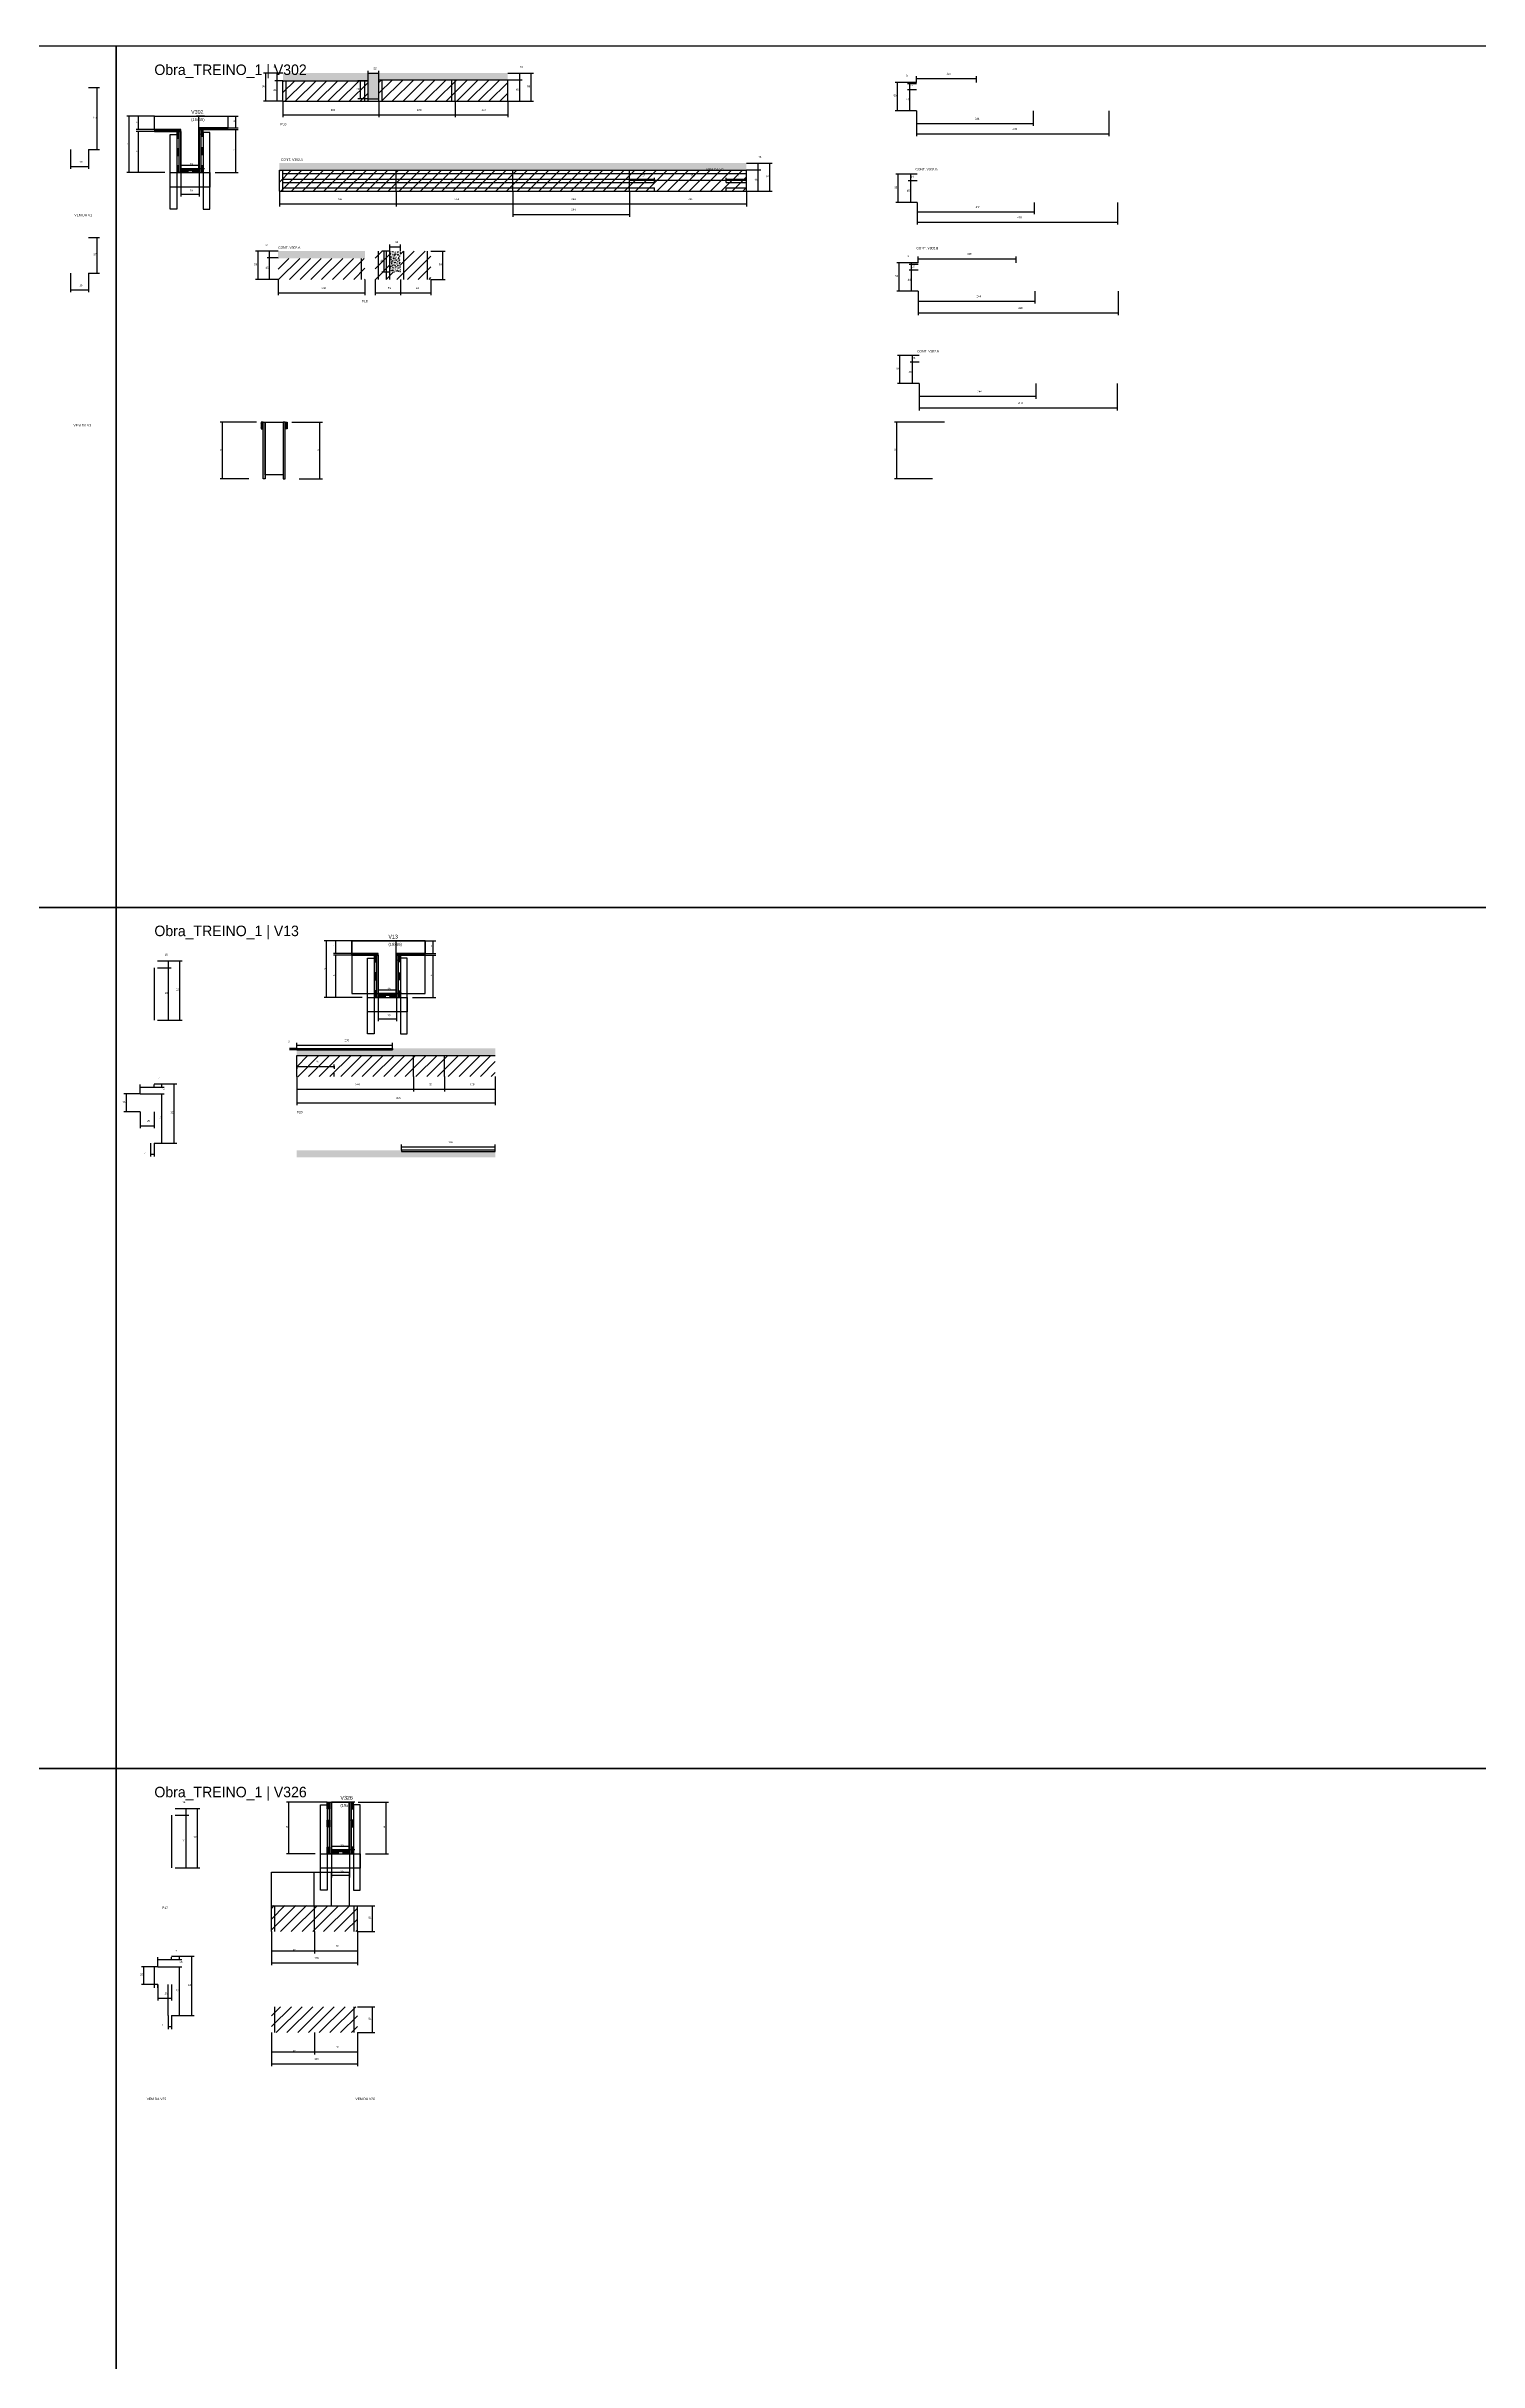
# Model space of a CAD drawing. Header units: metres. Extents: x -41 to 34800, y -36000 to 1848.
# Drawn here: x 5654 to 8648, y -3040 to 1800 of the extents above; entities that cross this region are included whole.
import ezdxf

# ---------------------------------------------------------------- set-up
doc = ezdxf.new("R2010")
doc.units = ezdxf.units.M
for name, color, linetype in [('CELL_BORDER', 8, 'Continuous'), ('CONCRETO', 251, 'Continuous'), ('COTA', 4, 'Continuous'), ('Cota Seção (2x)', 4, 'Continuous'), ('Hachura', 253, 'Continuous'), ('LABEL_ID', 3, 'Continuous'), ('Madeira', 126, 'Continuous'), ('NOMENCLATURA', 7, 'Continuous'), ('Painéis', 200, 'Continuous'), ('REAPROVEITAMENTO', 251, 'Continuous'), ('SARR_2.2x7', 40, 'Continuous'), ('SARR_3.5x7', 81, 'Continuous'), ('SARR_EDITAR', 141, 'Continuous'), ('Texto Seção', 7, 'Continuous')]:
    doc.layers.add(name, color=color, linetype=linetype)

msp = doc.modelspace()

# ---------------------------------------------------------------- hatches: boundary and pattern name
at = {"layer": 'COTA'}
h = msp.add_hatch(dxfattribs=at)
h.set_pattern_fill('AR-CONC', scale=0.03)
h.paths.add_polyline_path([(6349, 1690), (6349, 1730), (6349, 1730), (6618.5, 1730), (6618.5, 1730), (6618.5, 1744), (6618.5, 1744), (6148.5, 1744), (6148.5, 1744), (6148.5, 1728), (6148.5, 1728), (6327, 1728), (6327, 1728), (6327, 1690), (6327, 1690), (6349, 1690)])
h = msp.add_hatch(dxfattribs=at)
h.set_pattern_fill('AR-CONC', scale=0.03)
h.paths.add_polyline_path([(7117.2, 1541), (7117.2, 1556), (7117.2, 1556), (6141.2, 1556), (6141.2, 1556), (6141.2, 1541), (6141.2, 1541), (7117.2, 1541)])
h = msp.add_hatch(dxfattribs=at)
h.set_pattern_fill('AR-CONC', scale=0.03)
h.paths.add_polyline_path([(6138.5, 1371.8), (6138.5, 1356.8), (6138.5, 1356.8), (6320, 1356.8), (6320, 1356.8), (6320, 1371.8), (6320, 1371.8), (6138.5, 1371.8)])
h = msp.add_hatch(dxfattribs=at)
h.set_pattern_fill('AR-CONC', scale=0.03)
h.paths.add_polyline_path([(6394.3, 1327.8), (6394.3, 1371.8), (6394.3, 1371.8), (6372.3, 1371.8), (6372.3, 1371.8), (6372.3, 1327.8), (6372.3, 1327.8), (6394.3, 1327.8)])
h = msp.add_hatch(dxfattribs=at)
h.set_pattern_fill('AR-CONC', scale=0.03)
h.paths.add_polyline_path([(6377.5, -297.5), (6177.5, -297.5), (6177.5, -297.5), (6177.5, -309.5), (6177.5, -309.5), (6592.5, -309.5), (6592.5, -309.5), (6592.5, -294.5), (6592.5, -294.5), (6377.5, -294.5), (6377.5, -294.5), (6377.5, -297.5)])
h = msp.add_hatch(dxfattribs=at)
h.set_pattern_fill('AR-CONC', scale=0.03)
h.paths.add_polyline_path([(6396.5, -510.4), (6592.5, -510.4), (6592.5, -510.4), (6592.5, -522.4), (6592.5, -522.4), (6177.5, -522.4), (6177.5, -522.4), (6177.5, -507.4), (6177.5, -507.4), (6396.5, -507.4), (6396.5, -507.4), (6396.5, -510.4)])
at = {"layer": 'Hachura'}
h = msp.add_hatch(color=8, dxfattribs=at)
h.dxf.hatch_style = 1
h.paths.add_polyline_path([(5935.6, 1621.9), (5935.6, 1625.9), (5935.6, 1625.9), (5880, 1625.9), (5880, 1625.9), (5880, 1621.9), (5880, 1621.9), (5935.6, 1621.9)])
h = msp.add_hatch(dxfattribs=at)
h.set_pattern_fill('ANSI31', scale=0.5)
h.paths.add_polyline_path([(5927.2, 1607.9), (5931.6, 1607.9), (5931.6, 1607.9), (5931.6, 1621.9), (5931.6, 1621.9), (5927.2, 1621.9), (5927.2, 1621.9), (5927.2, 1607.9)])
h = msp.add_hatch(color=8, dxfattribs=at)
h.dxf.hatch_style = 1
h.paths.add_polyline_path([(5931.6, 1621.9), (5935.6, 1621.9), (5935.6, 1621.9), (5935.6, 1535.9), (5935.6, 1535.9), (5931.6, 1535.9), (5931.6, 1535.9), (5931.6, 1621.9)])
h = msp.add_hatch(color=8, dxfattribs=at)
h.dxf.hatch_style = 1
h.paths.add_polyline_path([(6033.6, 1625.9), (6033.6, 1629.9), (6033.6, 1629.9), (5973.6, 1629.9), (5973.6, 1629.9), (5973.6, 1625.9), (5973.6, 1625.9), (6033.6, 1625.9)])
h = msp.add_hatch(color=8, dxfattribs=at)
h.dxf.hatch_style = 1
h.paths.add_polyline_path([(5977.6, 1625.9), (5973.6, 1625.9), (5973.6, 1625.9), (5973.6, 1535.9), (5973.6, 1535.9), (5977.6, 1535.9), (5977.6, 1535.9), (5977.6, 1625.9)])
h = msp.add_hatch(dxfattribs=at)
h.set_pattern_fill('ANSI31', scale=0.5)
h.paths.add_polyline_path([(5977.6, 1611.9), (5982, 1611.9), (5982, 1611.9), (5982, 1625.9), (5982, 1625.9), (5977.6, 1625.9), (5977.6, 1625.9), (5977.6, 1611.9)])
h = msp.add_hatch(dxfattribs=at)
h.set_pattern_fill('ANSI31', scale=0.5)
h.paths.add_polyline_path([(5927.2, 1571.9), (5931.6, 1571.9), (5931.6, 1571.9), (5931.6, 1585.9), (5931.6, 1585.9), (5927.2, 1585.9), (5927.2, 1585.9), (5927.2, 1571.9)])
h = msp.add_hatch(dxfattribs=at)
h.set_pattern_fill('ANSI31', scale=0.5)
h.paths.add_polyline_path([(5927.2, 1535.9), (5931.6, 1535.9), (5931.6, 1535.9), (5931.6, 1549.9), (5931.6, 1549.9), (5927.2, 1549.9), (5927.2, 1549.9), (5927.2, 1535.9)])
h = msp.add_hatch(dxfattribs=at)
h.set_pattern_fill('ANSI31', scale=0.5)
h.paths.add_polyline_path([(5977.6, 1573.9), (5982, 1573.9), (5982, 1573.9), (5982, 1587.9), (5982, 1587.9), (5977.6, 1587.9), (5977.6, 1587.9), (5977.6, 1573.9)])
h = msp.add_hatch(dxfattribs=at)
h.set_pattern_fill('ANSI31', scale=0.5)
h.paths.add_polyline_path([(5977.6, 1535.9), (5982, 1535.9), (5982, 1535.9), (5982, 1549.9), (5982, 1549.9), (5977.6, 1549.9), (5977.6, 1549.9), (5977.6, 1535.9)])
h = msp.add_hatch(color=8, dxfattribs=at)
h.dxf.hatch_style = 1
h.paths.add_polyline_path([(5973.6, 1540.3), (5973.6, 1543.9), (5973.6, 1543.9), (5935.6, 1543.9), (5935.6, 1543.9), (5935.6, 1540.3), (5935.6, 1540.3), (5973.6, 1540.3)])
h = msp.add_hatch(dxfattribs=at)
h.set_pattern_fill('ANSI31', scale=0.5)
h.paths.add_polyline_path([(5935.6, 1535.9), (5935.6, 1540.3), (5935.6, 1540.3), (5949.6, 1540.3), (5949.6, 1540.3), (5949.6, 1535.9), (5949.6, 1535.9), (5935.6, 1535.9)])
h = msp.add_hatch(dxfattribs=at)
h.set_pattern_fill('ANSI31', scale=0.5)
h.paths.add_polyline_path([(5973.6, 1535.9), (5973.6, 1540.3), (5973.6, 1540.3), (5959.6, 1540.3), (5959.6, 1540.3), (5959.6, 1535.9), (5959.6, 1535.9), (5973.6, 1535.9)])
h = msp.add_hatch(dxfattribs=at)
h.set_pattern_fill('ANSI31', scale=0.5)
h.paths.add_polyline_path([(6102.9, 1000.1), (6107.3, 1000.1), (6107.3, 1000.1), (6107.3, 1014.1), (6107.3, 1014.1), (6102.9, 1014.1), (6102.9, 1014.1), (6102.9, 1000.1)])
h = msp.add_hatch(color=8, dxfattribs=at)
h.dxf.hatch_style = 1
h.paths.add_polyline_path([(6111.3, 1014.1), (6107.3, 1014.1), (6107.3, 1014.1), (6107.3, 896.1), (6107.3, 896.1), (6111.3, 896.1), (6111.3, 896.1), (6111.3, 1014.1)])
h = msp.add_hatch(color=8, dxfattribs=at)
h.dxf.hatch_style = 1
h.paths.add_polyline_path([(6153.3, 1014.1), (6149.3, 1014.1), (6149.3, 1014.1), (6149.3, 896.1), (6149.3, 896.1), (6153.3, 896.1), (6153.3, 896.1), (6153.3, 1014.1)])
h = msp.add_hatch(dxfattribs=at)
h.set_pattern_fill('ANSI31', scale=0.5)
h.paths.add_polyline_path([(6157.7, 1000.1), (6153.3, 1000.1), (6153.3, 1000.1), (6153.3, 1014.1), (6153.3, 1014.1), (6157.7, 1014.1), (6157.7, 1014.1), (6157.7, 1000.1)])
h = msp.add_hatch(color=8, dxfattribs=at)
h.dxf.hatch_style = 1
h.paths.add_polyline_path([(6348, -100), (6348, -96), (6348, -96), (6292.4, -96), (6292.4, -96), (6292.4, -100), (6292.4, -100), (6348, -100)])
h = msp.add_hatch(color=8, dxfattribs=at)
h.dxf.hatch_style = 1
h.paths.add_polyline_path([(6446, -100), (6446, -96), (6446, -96), (6386, -96), (6386, -96), (6386, -100), (6386, -100), (6446, -100)])
h = msp.add_hatch(dxfattribs=at)
h.set_pattern_fill('ANSI31', scale=0.5)
h.paths.add_polyline_path([(6339.6, -114), (6344, -114), (6344, -114), (6344, -100), (6344, -100), (6339.6, -100), (6339.6, -100), (6339.6, -114)])
h = msp.add_hatch(dxfattribs=at)
h.set_pattern_fill('ANSI31', scale=0.5)
h.paths.add_polyline_path([(6339.6, -151), (6344, -151), (6344, -151), (6344, -137), (6344, -137), (6339.6, -137), (6339.6, -137), (6339.6, -151)])
h = msp.add_hatch(color=8, dxfattribs=at)
h.dxf.hatch_style = 1
h.paths.add_polyline_path([(6344, -100), (6348, -100), (6348, -100), (6348, -188), (6348, -188), (6344, -188), (6344, -188), (6344, -100)])
h = msp.add_hatch(color=8, dxfattribs=at)
h.dxf.hatch_style = 1
h.paths.add_polyline_path([(6390, -98), (6386, -98), (6386, -98), (6386, -188), (6386, -188), (6390, -188), (6390, -188), (6390, -98)])
h = msp.add_hatch(dxfattribs=at)
h.set_pattern_fill('ANSI31', scale=0.5)
h.paths.add_polyline_path([(6394.4, -114), (6390, -114), (6390, -114), (6390, -100), (6390, -100), (6394.4, -100), (6394.4, -100), (6394.4, -114)])
h = msp.add_hatch(dxfattribs=at)
h.set_pattern_fill('ANSI31', scale=0.5)
h.paths.add_polyline_path([(6394.4, -151), (6390, -151), (6390, -151), (6390, -137), (6390, -137), (6394.4, -137), (6394.4, -137), (6394.4, -151)])
h = msp.add_hatch(dxfattribs=at)
h.set_pattern_fill('ANSI31', scale=0.5)
h.paths.add_polyline_path([(6339.6, -188), (6344, -188), (6344, -188), (6344, -174), (6344, -174), (6339.6, -174), (6339.6, -174), (6339.6, -188)])
h = msp.add_hatch(color=8, dxfattribs=at)
h.dxf.hatch_style = 1
h.paths.add_polyline_path([(6386, -183.6), (6386, -180), (6386, -180), (6348, -180), (6348, -180), (6348, -183.6), (6348, -183.6), (6386, -183.6)])
h = msp.add_hatch(dxfattribs=at)
h.set_pattern_fill('ANSI31', scale=0.5)
h.paths.add_polyline_path([(6348, -188), (6348, -183.6), (6348, -183.6), (6362, -183.6), (6362, -183.6), (6362, -188), (6362, -188), (6348, -188)])
h = msp.add_hatch(dxfattribs=at)
h.set_pattern_fill('ANSI31', scale=0.5)
h.paths.add_polyline_path([(6386, -188), (6386, -183.6), (6386, -183.6), (6372, -183.6), (6372, -183.6), (6372, -188), (6372, -188), (6386, -188)])
h = msp.add_hatch(dxfattribs=at)
h.set_pattern_fill('ANSI31', scale=0.5)
h.paths.add_polyline_path([(6394.4, -188), (6390, -188), (6390, -188), (6390, -174), (6390, -174), (6394.4, -174), (6394.4, -174), (6394.4, -188)])
h = msp.add_hatch(dxfattribs=at)
h.set_pattern_fill('ANSI31', scale=0.5)
h.paths.add_polyline_path([(6245.8, -1884), (6241.4, -1884), (6241.4, -1884), (6241.4, -1870), (6241.4, -1870), (6245.8, -1870), (6245.8, -1870), (6245.8, -1884)])
h = msp.add_hatch(color=8, dxfattribs=at)
h.dxf.hatch_style = 1
h.paths.add_polyline_path([(6249.8, -1870), (6245.8, -1870), (6245.8, -1870), (6245.8, -1978), (6245.8, -1978), (6249.8, -1978), (6249.8, -1978), (6249.8, -1870)])
h = msp.add_hatch(color=8, dxfattribs=at)
h.dxf.hatch_style = 1
h.paths.add_polyline_path([(6291.8, -1870), (6287.8, -1870), (6287.8, -1870), (6287.8, -1978), (6287.8, -1978), (6291.8, -1978), (6291.8, -1978), (6291.8, -1870)])
h = msp.add_hatch(dxfattribs=at)
h.set_pattern_fill('ANSI31', scale=0.5)
h.paths.add_polyline_path([(6291.8, -1884), (6296.2, -1884), (6296.2, -1884), (6296.2, -1870), (6296.2, -1870), (6291.8, -1870), (6291.8, -1870), (6291.8, -1884)])
h = msp.add_hatch(dxfattribs=at)
h.set_pattern_fill('ANSI31', scale=0.5)
h.paths.add_polyline_path([(6245.8, -1922), (6241.4, -1922), (6241.4, -1922), (6241.4, -1908), (6241.4, -1908), (6245.8, -1908), (6245.8, -1908), (6245.8, -1922)])
h = msp.add_hatch(dxfattribs=at)
h.set_pattern_fill('ANSI31', scale=0.5)
h.paths.add_polyline_path([(6291.8, -1922), (6296.2, -1922), (6296.2, -1922), (6296.2, -1908), (6296.2, -1908), (6291.8, -1908), (6291.8, -1908), (6291.8, -1922)])
h = msp.add_hatch(dxfattribs=at)
h.set_pattern_fill('ANSI31', scale=0.5)
h.paths.add_polyline_path([(6245.8, -1978), (6241.4, -1978), (6241.4, -1978), (6241.4, -1964), (6241.4, -1964), (6245.8, -1964), (6245.8, -1964), (6245.8, -1978)])
h = msp.add_hatch(color=8, dxfattribs=at)
h.dxf.hatch_style = 1
h.paths.add_polyline_path([(6287.8, -1973.6), (6287.8, -1970), (6287.8, -1970), (6249.8, -1970), (6249.8, -1970), (6249.8, -1973.6), (6249.8, -1973.6), (6287.8, -1973.6)])
h = msp.add_hatch(dxfattribs=at)
h.set_pattern_fill('ANSI31', scale=0.5)
h.paths.add_polyline_path([(6249.8, -1978), (6249.8, -1973.6), (6249.8, -1973.6), (6263.8, -1973.6), (6263.8, -1973.6), (6263.8, -1978), (6263.8, -1978), (6249.8, -1978)])
h = msp.add_hatch(dxfattribs=at)
h.set_pattern_fill('ANSI31', scale=0.5)
h.paths.add_polyline_path([(6287.8, -1978), (6287.8, -1973.6), (6287.8, -1973.6), (6273.8, -1973.6), (6273.8, -1973.6), (6273.8, -1978), (6273.8, -1978), (6287.8, -1978)])
h = msp.add_hatch(dxfattribs=at)
h.set_pattern_fill('ANSI31', scale=0.5)
h.paths.add_polyline_path([(6291.8, -1978), (6296.2, -1978), (6296.2, -1978), (6296.2, -1964), (6296.2, -1964), (6291.8, -1964), (6291.8, -1964), (6291.8, -1978)])
at = {"layer": 'REAPROVEITAMENTO'}
h = msp.add_hatch(dxfattribs=at)
h.set_pattern_fill('ANSI31', scale=5)
h.paths.add_polyline_path([(6327, 1685), (6327, 1728), (6327, 1728), (6148.5, 1728), (6148.5, 1728), (6148.5, 1685), (6148.5, 1685), (6327, 1685)])
h = msp.add_hatch(dxfattribs=at)
h.set_pattern_fill('ANSI31', scale=5)
h.paths.add_polyline_path([(6618.5, 1685), (6618.5, 1730), (6618.5, 1730), (6349, 1730), (6349, 1730), (6349, 1685), (6349, 1685), (6618.5, 1685)])
h = msp.add_hatch(dxfattribs=at)
h.set_pattern_fill('ANSI31', scale=5)
h.paths.add_polyline_path([(6141.2, 1541), (6141.2, 1497), (6141.2, 1497), (7117.2, 1497), (7117.2, 1497), (7117.2, 1541), (7117.2, 1541), (6141.2, 1541)])
h = msp.add_hatch(dxfattribs=at)
h.set_pattern_fill('ANSI31', scale=5)
h.paths.add_polyline_path([(6320, 1312.8), (6320, 1356.8), (6320, 1356.8), (6138.5, 1356.8), (6138.5, 1356.8), (6138.5, 1312.8), (6138.5, 1312.8), (6320, 1312.8)])
h = msp.add_hatch(dxfattribs=at)
h.set_pattern_fill('ANSI31', scale=5)
h.paths.add_polyline_path([(6394.3, 1371.8), (6394.3, 1327.8), (6394.3, 1327.8), (6372.3, 1327.8), (6372.3, 1327.8), (6372.3, 1371.8), (6372.3, 1371.8), (6341.3, 1371.8), (6341.3, 1371.8), (6341.3, 1312.8), (6341.3, 1312.8), (6457.8, 1312.8), (6457.8, 1312.8), (6457.8, 1371.8), (6457.8, 1371.8), (6394.3, 1371.8)])
h = msp.add_hatch(dxfattribs=at)
h.set_pattern_fill('ANSI31', scale=5)
h.paths.add_polyline_path([(6592.5, -353.2), (6592.5, -309.2), (6592.5, -309.2), (6177.5, -309.7), (6177.5, -309.7), (6177.5, -353.7), (6177.5, -353.7), (6592.5, -353.2)])
h = msp.add_hatch(dxfattribs=at)
h.set_pattern_fill('ANSI31', scale=5)
h.paths.add_polyline_path([(6304.5, -2140.7), (6304.5, -2086.6), (6304.5, -2086.6), (6124.5, -2086.4), (6124.5, -2086.4), (6124.5, -2140.5), (6124.5, -2140.5), (6304.5, -2140.7)])
h = msp.add_hatch(dxfattribs=at)
h.set_pattern_fill('ANSI31', scale=5)
h.paths.add_polyline_path([(6304.5, -2351.9), (6304.5, -2297.7), (6304.5, -2297.7), (6124.5, -2297.6), (6124.5, -2297.6), (6124.5, -2351.7), (6124.5, -2351.7), (6304.5, -2351.9)])

# ---------------------------------------------------------------- linework, layer by layer
at = {"layer": 'CELL_BORDER'}
for points in [[(2900, 0), (5800, 0), (5800, 1800), (2900, 1800)], [(5800, 0), (8700, 0), (8700, 1800), (5800, 1800)], [(2900, -1800), (5800, -1800), (5800, 0), (2900, 0)], [(5800, -1800), (8700, -1800), (8700, 0), (5800, 0)], [(2900, -3600), (5800, -3600), (5800, -1800), (2900, -1800)], [(5800, -3600), (8700, -3600), (8700, -1800), (5800, -1800)]]:
    msp.add_lwpolyline(points, close=True, dxfattribs=at)
at = {"layer": 'CONCRETO'}
for points in [[(5880, 1625.9), (5880, 1653.9), (6033.6, 1653.9), (6033.6, 1629.9), (5973.6, 1629.9), (5973.6, 1543.9), (5935.6, 1543.9), (5935.6, 1625.9)], [(6111.3, 1014.1), (6111.3, 1014.1), (6149.3, 1014.1), (6149.3, 986.1), (6149.3, 986.1), (6149.3, 904.1), (6111.3, 904.1), (6111.3, 1014.1)], [(6292.4, -96), (6292.4, -70), (6446, -70), (6446, -96), (6386, -96), (6386, -180), (6348, -180), (6348, -96)], [(6292.4, -180), (6446, -180), (6446, -70), (6292.4, -70)], [(6249.8, -1870), (6249.8, -1870), (6287.8, -1870), (6287.8, -1898), (6287.8, -1898), (6287.8, -1970), (6249.8, -1970), (6249.8, -1870)], [(6249.8, -1970), (6287.8, -1970), (6287.8, -1870), (6249.8, -1870)]]:
    msp.add_lwpolyline(points, close=True, dxfattribs=at)
at = {"layer": 'COTA'}
for p, q in [((6148.5, 1744), (6108.1, 1744)), ((6113.1, 1685), (6113.1, 1744)), ((6148.5, 1744), (6131.9, 1744)), ((6136.9, 1728), (6136.9, 1744)), ((6327, 1728), (6327, 1749)), ((6327, 1744), (6349, 1744)), ((6349, 1730), (6349, 1749)), ((6618.5, 1744), (6648.4, 1744)), ((6618.5, 1744), (6672.2, 1744)), ((6643.4, 1730), (6643.4, 1744)), ((6667.2, 1685), (6667.2, 1744)), ((5742.3, 1714.2), (5765.3, 1714.2)), ((5760.3, 1584.2), (5760.3, 1714.2)), ((6148.5, 1728), (6131.9, 1728)), ((6148.5, 1728), (6131.9, 1728)), ((6136.9, 1685), (6136.9, 1728)), ((6327, 1728), (6305.5, 1728)), ((6310.5, 1690), (6310.5, 1728)), ((6618.5, 1730), (6648.4, 1730)), ((6618.5, 1730), (6648.4, 1730)), ((6643.4, 1685), (6643.4, 1730)), ((7472.8, 1724.3), (7427.9, 1724.3)), ((7432.9, 1665.3), (7432.9, 1724.3)), ((7472.8, 1724.3), (7453.9, 1724.3)), ((7472.8, 1721.3), (7453.9, 1721.3)), ((7472.8, 1721.3), (7453.9, 1721.3)), ((7472.8, 1709.3), (7453.9, 1709.3)), ((7472.8, 1709.3), (7453.9, 1709.3)), ((7458.9, 1721.3), (7458.9, 1724.3)), ((7458.9, 1709.3), (7458.9, 1721.3)), ((7458.9, 1665.3), (7458.9, 1709.3)), ((7472.8, 1724.3), (7472.8, 1737.9)), ((7472.8, 1732.9), (7597.8, 1732.9)), ((7597.8, 1724.3), (7597.8, 1737.9)), ((5880, 1653.9), (5822.6, 1653.9)), ((5827.6, 1535.9), (5827.6, 1653.9)), ((5880, 1653.9), (5841.9, 1653.9)), ((5846.9, 1625.9), (5846.9, 1653.9)), ((6033.6, 1653.9), (6055.4, 1653.9)), ((6050.4, 1629.9), (6050.4, 1653.9)), ((6148.5, 1685), (6108.1, 1685)), ((6148.5, 1685), (6131.9, 1685)), ((6148.5, 1685), (6148.5, 1651.8)), ((6148.5, 1656.8), (6349, 1656.8)), ((6327, 1690), (6305.5, 1690)), ((6349, 1685), (6349, 1651.8)), ((6349, 1685), (6349, 1651.8)), ((6349, 1656.8), (6508.5, 1656.8)), ((6508.5, 1685), (6508.5, 1651.8)), ((6508.5, 1685), (6508.5, 1651.8)), ((6508.5, 1656.8), (6618.5, 1656.8)), ((6618.5, 1685), (6648.4, 1685)), ((6618.5, 1685), (6672.2, 1685)), ((6618.5, 1685), (6618.5, 1651.8)), ((7472.8, 1665.3), (7427.9, 1665.3)), ((7472.8, 1665.3), (7453.9, 1665.3)), ((7472.8, 1665.3), (7472.8, 1633.8)), ((7472.8, 1665.3), (7472.8, 1612.1)), ((7716.8, 1665.3), (7716.8, 1633.8)), ((7874.3, 1665.3), (7874.3, 1612.1)), ((5880, 1625.9), (5841.9, 1625.9)), ((5880, 1621.9), (5841.9, 1621.9)), ((5846.9, 1535.9), (5846.9, 1621.9)), ((6033.6, 1629.9), (6055.4, 1629.9)), ((6033.6, 1625.9), (6055.4, 1625.9)), ((6050.4, 1535.9), (6050.4, 1625.9)), ((7472.8, 1638.8), (7716.8, 1638.8)), ((7472.8, 1617.1), (7874.3, 1617.1)), ((5704.4, 1584.2), (5704.4, 1544)), ((5704.4, 1549), (5742.3, 1549)), ((5742.3, 1584.2), (5742.3, 1544)), ((5742.3, 1584.2), (5765.3, 1584.2)), ((7117.2, 1556), (7147.1, 1556)), ((7117.2, 1556), (7171, 1556)), ((7142.1, 1542), (7142.1, 1556)), ((7166, 1497), (7166, 1556)), ((5902, 1535.9), (5822.6, 1535.9)), ((5902, 1535.9), (5841.9, 1535.9)), ((5935.6, 1535.9), (5935.6, 1486.2)), ((5973.6, 1535.9), (5973.6, 1486.2)), ((6007.2, 1535.9), (6055.4, 1535.9)), ((6873.2, 1519), (6873.2, 1525)), ((6873.2, 1520), (6925.2, 1520)), ((6925.2, 1519), (6925.2, 1525)), ((6925.2, 1520), (6925.2, 1525)), ((6925.2, 1520), (7075.2, 1520)), ((7075.2, 1520.1), (7075.2, 1525.1)), ((7075.2, 1520), (7075.2, 1525)), ((7075.2, 1520.1), (7117.2, 1520.1)), ((7117.2, 1542), (7147.1, 1542)), ((7117.2, 1542), (7147.1, 1542)), ((7117.2, 1515.5), (7117.2, 1525.1)), ((7142.1, 1497), (7142.1, 1542)), ((7474.4, 1532.7), (7429.5, 1532.7)), ((7434.5, 1473.7), (7434.5, 1532.7)), ((7474.4, 1532.7), (7455.5, 1532.7)), ((7474.4, 1518.7), (7455.5, 1518.7)), ((7474.4, 1518.7), (7455.5, 1518.7)), ((7460.5, 1518.7), (7460.5, 1532.7)), ((7460.5, 1473.7), (7460.5, 1518.7)), ((5935.6, 1491.2), (5973.6, 1491.2)), ((6141.2, 1497), (6141.2, 1465.4)), ((6141.2, 1470.4), (6385.2, 1470.4)), ((6385.2, 1497), (6385.2, 1465.4)), ((6385.2, 1497), (6385.2, 1465.4)), ((6385.2, 1470.4), (6629.2, 1470.4)), ((6629.2, 1497), (6629.2, 1443.6)), ((6629.2, 1497), (6629.2, 1465.4)), ((6629.2, 1497), (6629.2, 1465.4)), ((6629.2, 1470.4), (6873.2, 1470.4)), ((6873.2, 1497), (6873.2, 1443.6)), ((6873.2, 1497), (6873.2, 1465.4)), ((6873.2, 1497), (6873.2, 1465.4)), ((6873.2, 1470.4), (7117.2, 1470.4)), ((7117.2, 1497), (7147.1, 1497)), ((7117.2, 1497), (7171, 1497)), ((7117.2, 1497), (7117.2, 1465.4)), ((7474.4, 1473.7), (7429.5, 1473.7)), ((7474.4, 1473.7), (7455.5, 1473.7)), ((7474.4, 1473.7), (7474.4, 1449.3)), ((7474.4, 1473.7), (7474.4, 1427.2)), ((7474.4, 1454.3), (7718.4, 1454.3)), ((7718.4, 1473.7), (7718.4, 1449.3)), ((7892.4, 1473.7), (7892.4, 1427.2)), ((6629.2, 1448.6), (6873.2, 1448.6)), ((7474.4, 1432.2), (7892.4, 1432.2)), ((5742.3, 1400.1), (5765.3, 1400.1)), ((5760.3, 1326.1), (5760.3, 1400.1)), ((6138.5, 1371.8), (6091.6, 1371.8)), ((6096.6, 1312.8), (6096.6, 1371.8)), ((6138.5, 1371.8), (6115.4, 1371.8)), ((6138.5, 1357.8), (6115.4, 1357.8)), ((6138.5, 1357.8), (6115.4, 1357.8)), ((6120.4, 1357.8), (6120.4, 1371.8)), ((6120.4, 1312.8), (6120.4, 1357.8)), ((6372.3, 1371.8), (6355.5, 1371.8)), ((6360.5, 1327.8), (6360.5, 1371.8)), ((6372.3, 1371.8), (6372.3, 1385.9)), ((6372.3, 1380.9), (6394.3, 1380.9)), ((6394.3, 1371.8), (6394.3, 1385.9)), ((6457.8, 1371.8), (6487.7, 1371.8)), ((6482.7, 1312.8), (6482.7, 1371.8)), ((7476.2, 1347.2), (7476.2, 1360.8)), ((7476.2, 1355.8), (7681.2, 1355.8)), ((7681.2, 1347.2), (7681.2, 1360.8)), ((5704.4, 1326.1), (5704.4, 1285.9)), ((5742.3, 1326.1), (5742.3, 1285.9)), ((5742.3, 1326.1), (5765.3, 1326.1)), ((6138.5, 1312.8), (6091.6, 1312.8)), ((6138.5, 1312.8), (6115.4, 1312.8)), ((6138.5, 1312.8), (6138.5, 1279.5)), ((6320, 1312.8), (6320, 1279.5)), ((6341.3, 1312.8), (6341.3, 1279.5)), ((6372.3, 1327.8), (6355.5, 1327.8)), ((6394.3, 1312.8), (6394.3, 1279.5)), ((6394.3, 1312.8), (6394.3, 1279.5)), ((6457.8, 1312.8), (6487.7, 1312.8)), ((6457.8, 1312.8), (6457.8, 1279.5)), ((7476.2, 1347.2), (7431.4, 1347.2)), ((7436.4, 1288.2), (7436.4, 1347.2)), ((7476.2, 1347.2), (7457.4, 1347.2)), ((7476.2, 1344.2), (7457.4, 1344.2)), ((7476.2, 1344.2), (7457.4, 1344.2)), ((7476.2, 1332.2), (7457.4, 1332.2)), ((7476.2, 1332.2), (7457.4, 1332.2)), ((7462.4, 1344.2), (7462.4, 1347.2)), ((7462.4, 1332.2), (7462.4, 1344.2)), ((7462.4, 1288.2), (7462.4, 1332.2)), ((5704.4, 1290.9), (5742.3, 1290.9)), ((6138.5, 1284.5), (6320, 1284.5)), ((6341.3, 1284.5), (6394.3, 1284.5)), ((6394.3, 1284.5), (6457.8, 1284.5)), ((7476.2, 1288.2), (7431.4, 1288.2)), ((7476.2, 1288.2), (7457.4, 1288.2)), ((7476.2, 1288.2), (7476.2, 1262.3)), ((7476.2, 1288.2), (7476.2, 1237.9)), ((7476.2, 1267.3), (7720.2, 1267.3)), ((7720.2, 1288.2), (7720.2, 1262.3)), ((7894.2, 1288.2), (7894.2, 1237.9)), ((7476.2, 1242.9), (7894.2, 1242.9)), ((7478, 1153.9), (7433.2, 1153.9)), ((7438.2, 1094.9), (7438.2, 1153.9)), ((7478, 1153.9), (7459.2, 1153.9)), ((7478, 1139.9), (7459.2, 1139.9)), ((7478, 1139.9), (7459.2, 1139.9)), ((7464.2, 1139.9), (7464.2, 1153.9)), ((7464.2, 1094.9), (7464.2, 1139.9)), ((7478, 1094.9), (7433.2, 1094.9)), ((7478, 1094.9), (7459.2, 1094.9)), ((7478, 1094.9), (7478, 1063.4)), ((7478, 1094.9), (7478, 1039.1)), ((7478, 1068.4), (7722, 1068.4)), ((7722, 1094.9), (7722, 1063.4)), ((7892, 1094.9), (7892, 1039.1)), ((7478, 1044.1), (7892, 1044.1)), ((6093.3, 1014.1), (6017.6, 1014.1)), ((6022.6, 896.1), (6022.6, 1014.1)), ((6167.3, 1014.1), (6231.1, 1014.1)), ((6226.1, 896.1), (6226.1, 1014.1)), ((7531.4, 1014.1), (7426.4, 1014.1)), ((7431.4, 896.1), (7431.4, 1014.1)), ((6077.7, 896.1), (6017.6, 896.1)), ((6182.9, 896.1), (6231.1, 896.1)), ((7505.8, 896.1), (7426.4, 896.1)), ((6292.4, -70), (6235, -70)), ((6240, -188), (6240, -70)), ((6292.4, -70), (6254.3, -70)), ((6292.4, -96), (6254.3, -96)), ((6259.3, -96), (6259.3, -70)), ((6446, -70), (6467.9, -70)), ((6446, -96), (6467.9, -96)), ((6462.9, -96), (6462.9, -70)), ((5886.4, -111.3), (5914.8, -111.3)), ((5886.4, -111.3), (5938, -111.3)), ((5886.4, -126.3), (5914.8, -126.3)), ((5886.4, -126.3), (5914.8, -126.3)), ((5909.8, -126.3), (5909.8, -111.3)), ((5909.8, -235.3), (5909.8, -126.3)), ((5933, -235.3), (5933, -111.3)), ((6292.4, -100), (6254.3, -100)), ((6259.3, -188), (6259.3, -100)), ((6446, -100), (6467.9, -100)), ((6462.9, -188), (6462.9, -100)), ((6314.4, -188), (6235, -188)), ((6314.4, -188), (6254.3, -188)), ((6348, -188), (6348, -237.7)), ((6386, -188), (6386, -237.7)), ((6419.6, -188), (6467.9, -188)), ((5886.4, -235.3), (5914.8, -235.3)), ((5886.4, -235.3), (5938, -235.3)), ((6348, -232.7), (6386, -232.7)), ((6177.5, -294.5), (6177.5, -282.8)), ((6177.5, -287.8), (6377.5, -287.8)), ((6377.5, -294.5), (6377.5, -282.8)), ((6177.5, -294.5), (6162.7, -294.5)), ((6177.5, -297.5), (6162.7, -297.5)), ((6167.7, -297.5), (6167.7, -294.5)), ((6177.5, -331.5), (6177.5, -337.1)), ((6177.5, -332.1), (6255.5, -332.1)), ((6255.5, -331.5), (6255.5, -337.1)), ((5850.2, -389.4), (5850.2, -370.4)), ((5850.2, -375.4), (5879.2, -375.4)), ((5879.2, -368.4), (5900.6, -368.4)), ((5879.2, -375.4), (5879.2, -370.4)), ((5879.2, -375.4), (5900.6, -375.4)), ((5895.6, -375.4), (5895.6, -368.4)), ((6177.5, -353.5), (6177.5, -385)), ((6177.5, -353.5), (6177.5, -413.5)), ((6177.5, -380), (6421.5, -380)), ((6421.5, -353.5), (6421.5, -385)), ((6421.5, -353.5), (6421.5, -385)), ((6421.5, -380), (6486.5, -380)), ((6486.5, -353.5), (6486.5, -385)), ((6486.5, -353.5), (6486.5, -385)), ((6486.5, -380), (6592.5, -380)), ((6592.5, -353.5), (6592.5, -385)), ((6592.5, -353.5), (6592.5, -413.5)), ((5850.2, -389.4), (5900.6, -389.4)), ((5895.6, -492.4), (5895.6, -389.4)), ((6177.5, -408.5), (6592.5, -408.5)), ((5872.2, -492.4), (5872.2, -520.6)), ((5872.2, -515.6), (5879.2, -515.6)), ((5879.2, -492.4), (5900.6, -492.4)), ((5879.2, -492.4), (5879.2, -520.6)), ((6396.5, -507.4), (6396.5, -495.7)), ((6396.5, -500.7), (6592.5, -500.7)), ((6592.5, -507.4), (6592.5, -495.7)), ((5923.3, -1883.2), (5951.7, -1883.2)), ((5923.3, -1883.2), (5974.8, -1883.2)), ((5946.7, -1897.2), (5946.7, -1883.2)), ((5969.8, -2007.2), (5969.8, -1883.2)), ((6241.4, -1870), (6156.1, -1870)), ((6161.1, -1978), (6161.1, -1870)), ((6305.8, -1870), (6369.6, -1870)), ((6364.6, -1978), (6364.6, -1870)), ((5923.3, -1897.2), (5951.7, -1897.2)), ((5923.3, -1897.2), (5951.7, -1897.2)), ((5946.7, -2007.2), (5946.7, -1897.2)), ((6216.2, -1978), (6156.1, -1978)), ((6249.8, -1978), (6249.8, -2027.7)), ((6287.8, -1978), (6287.8, -2027.7)), ((6321.4, -1978), (6369.6, -1978)), ((5923.3, -2007.2), (5951.7, -2007.2)), ((5923.3, -2007.2), (5974.8, -2007.2)), ((6249.8, -2022.7), (6287.8, -2022.7)), ((6304.5, -2086.6), (6340.6, -2086.6)), ((6335.6, -2140.6), (6335.6, -2086.6)), ((6124.5, -2140.6), (6124.5, -2186.2)), ((6124.5, -2140.6), (6124.5, -2210.7)), ((6214.5, -2140.6), (6214.5, -2186.2)), ((6214.5, -2140.6), (6214.5, -2186.2)), ((6304.5, -2140.6), (6304.5, -2186.2)), ((6304.5, -2140.6), (6304.5, -2210.7)), ((6304.5, -2140.6), (6340.6, -2140.6)), ((5887, -2214.2), (5887, -2194.2)), ((5887, -2199.2), (5916, -2199.2)), ((5887, -2214.2), (5937.5, -2214.2)), ((5916, -2192.2), (5937.5, -2192.2)), ((5916, -2199.2), (5916, -2194.2)), ((5916, -2199.2), (5937.5, -2199.2)), ((5932.5, -2199.2), (5932.5, -2192.2)), ((5932.5, -2316.2), (5932.5, -2214.2)), ((6124.5, -2181.2), (6214.5, -2181.2)), ((6124.5, -2205.7), (6304.5, -2205.7)), ((6214.5, -2181.2), (6304.5, -2181.2)), ((5909, -2316.2), (5909, -2344.4)), ((5916, -2316.2), (5937.5, -2316.2)), ((5916, -2316.2), (5916, -2344.4)), ((6304.5, -2297.8), (6340.6, -2297.8)), ((6335.6, -2351.8), (6335.6, -2297.8)), ((5909, -2339.4), (5916, -2339.4)), ((6124.5, -2351.8), (6124.5, -2397.3)), ((6124.5, -2351.8), (6124.5, -2421.9)), ((6214.5, -2351.8), (6214.5, -2397.3)), ((6214.5, -2351.8), (6214.5, -2397.3)), ((6304.5, -2351.8), (6304.5, -2397.3)), ((6304.5, -2351.8), (6304.5, -2421.9)), ((6304.5, -2351.8), (6340.6, -2351.8)), ((6124.5, -2392.3), (6214.5, -2392.3)), ((6124.5, -2416.9), (6304.5, -2416.9)), ((6214.5, -2392.3), (6304.5, -2392.3))]:
    msp.add_line(p, q, dxfattribs=at)
at = {"layer": 'Cota Seção (2x)'}
for p, q in [((5984.6, 1653.9), (5968.1, 1653.9)), ((5973.1, 1543.9), (5973.1, 1653.9)), ((5935.6, 1535.9), (5935.6, 1556.9)), ((5935.6, 1551.9), (5973.6, 1551.9)), ((5973.6, 1535.9), (5973.6, 1556.9)), ((5984.6, 1543.9), (5968.1, 1543.9)), ((6397, -70), (6380.5, -70)), ((6385.5, -180), (6385.5, -70)), ((6348, -188), (6348, -167)), ((6348, -172), (6386, -172)), ((6397, -180), (6380.5, -180)), ((6386, -188), (6386, -167)), ((5879.2, -368.4), (5926.6, -368.4)), ((5921.6, -492.4), (5921.6, -368.4)), ((5850.2, -389.4), (5816.4, -389.4)), ((5850.2, -427.4), (5816.4, -427.4)), ((5821.4, -427.4), (5821.4, -389.4)), ((5850.2, -427.4), (5850.2, -461.2)), ((5879.2, -427.4), (5879.2, -461.2)), ((5850.2, -456.2), (5879.2, -456.2)), ((5879.2, -492.4), (5926.6, -492.4)), ((6298.8, -1870), (6282.3, -1870)), ((6287.3, -1970), (6287.3, -1870)), ((6249.8, -1978), (6249.8, -1957)), ((6249.8, -1962), (6287.8, -1962)), ((6298.8, -1970), (6282.3, -1970)), ((6287.8, -1978), (6287.8, -1957)), ((5887, -2214.2), (5853.2, -2214.2)), ((5858.2, -2251.2), (5858.2, -2214.2)), ((5916, -2192.2), (5963.4, -2192.2)), ((5958.4, -2316.2), (5958.4, -2192.2)), ((5887, -2251.2), (5853.2, -2251.2)), ((5887, -2251.2), (5887, -2285)), ((5916, -2251.2), (5916, -2285)), ((5887, -2280), (5916, -2280)), ((5916, -2316.2), (5963.4, -2316.2))]:
    msp.add_line(p, q, dxfattribs=at)
at = {"layer": 'Madeira'}
for points in [[(5927.2, 1607.9), (5931.6, 1607.9), (5931.6, 1621.9), (5927.2, 1621.9)], [(5977.6, 1611.9), (5982, 1611.9), (5982, 1625.9), (5977.6, 1625.9)], [(5927.2, 1571.9), (5931.6, 1571.9), (5931.6, 1585.9), (5927.2, 1585.9)], [(5927.2, 1535.9), (5931.6, 1535.9), (5931.6, 1549.9), (5927.2, 1549.9)], [(5977.6, 1573.9), (5982, 1573.9), (5982, 1587.9), (5977.6, 1587.9)], [(5977.6, 1535.9), (5982, 1535.9), (5982, 1549.9), (5977.6, 1549.9)], [(5935.6, 1535.9), (5935.6, 1540.3), (5949.6, 1540.3), (5949.6, 1535.9)], [(5973.6, 1535.9), (5973.6, 1540.3), (5959.6, 1540.3), (5959.6, 1535.9)], [(6102.9, 1000.1), (6107.3, 1000.1), (6107.3, 1014.1), (6102.9, 1014.1)], [(6157.7, 1000.1), (6153.3, 1000.1), (6153.3, 1014.1), (6157.7, 1014.1)], [(6339.6, -114), (6344, -114), (6344, -100), (6339.6, -100)], [(6339.6, -151), (6344, -151), (6344, -137), (6339.6, -137)], [(6394.4, -114), (6390, -114), (6390, -100), (6394.4, -100)], [(6394.4, -151), (6390, -151), (6390, -137), (6394.4, -137)], [(6339.6, -188), (6344, -188), (6344, -174), (6339.6, -174)], [(6348, -188), (6348, -183.6), (6362, -183.6), (6362, -188)], [(6386, -188), (6386, -183.6), (6372, -183.6), (6372, -188)], [(6394.4, -188), (6390, -188), (6390, -174), (6394.4, -174)], [(6245.8, -1884), (6241.4, -1884), (6241.4, -1870), (6245.8, -1870)], [(6291.8, -1884), (6296.2, -1884), (6296.2, -1870), (6291.8, -1870)], [(6245.8, -1922), (6241.4, -1922), (6241.4, -1908), (6245.8, -1908)], [(6291.8, -1922), (6296.2, -1922), (6296.2, -1908), (6291.8, -1908)], [(6245.8, -1978), (6241.4, -1978), (6241.4, -1964), (6245.8, -1964)], [(6249.8, -1978), (6249.8, -1973.6), (6263.8, -1973.6), (6263.8, -1978)], [(6287.8, -1978), (6287.8, -1973.6), (6273.8, -1973.6), (6273.8, -1978)], [(6291.8, -1978), (6296.2, -1978), (6296.2, -1964), (6291.8, -1964)]]:
    msp.add_lwpolyline(points, close=True, dxfattribs=at)
at = {"layer": 'Painéis'}
for p, q in [((6148.5, 1728), (6327, 1728)), ((6148.5, 1685), (6148.5, 1728)), ((6327, 1690), (6327, 1728)), ((6349, 1730), (6508.5, 1730)), ((6349, 1685), (6349, 1730)), ((6508.5, 1730), (6618.5, 1730)), ((6508.5, 1685), (6508.5, 1730)), ((6618.5, 1685), (6618.5, 1730)), ((6148.5, 1685), (6349, 1685)), ((6327, 1690), (6349, 1690)), ((6349, 1685), (6349, 1690)), ((6349, 1685), (6508.5, 1685)), ((6508.5, 1685), (6618.5, 1685)), ((5880, 1625.9), (5935.6, 1625.9)), ((5973.6, 1629.9), (6033.6, 1629.9)), ((5935.6, 1543.9), (5973.6, 1543.9)), ((6141.2, 1541), (7117.2, 1541)), ((6141.2, 1497), (6141.2, 1541)), ((6385.2, 1497), (6385.2, 1541)), ((6629.2, 1497), (6629.2, 1541)), ((6873.2, 1497), (6873.2, 1541)), ((7117.2, 1497), (7117.2, 1541)), ((6141.2, 1497), (7117.2, 1497)), ((6292.4, -96), (6348, -96)), ((6292.4, -100), (6292.4, -96)), ((6348, -100), (6348, -96)), ((6386, -96), (6446, -96)), ((6386, -100), (6386, -96)), ((6446, -100), (6446, -96)), ((6348, -188), (6348, -100)), ((6386, -188), (6386, -100)), ((6348, -180), (6386, -180)), ((6348, -183.6), (6348, -180)), ((6386, -183.6), (6386, -180)), ((6177.5, -294.5), (6377.5, -294.5)), ((6177.5, -297.5), (6377.5, -297.5)), ((6177.5, -309.5), (6592.5, -309.5)), ((6177.5, -353.5), (6177.5, -309.5)), ((6421.5, -353.5), (6421.5, -309.5)), ((6486.5, -353.5), (6486.5, -309.5)), ((6249.8, -1978), (6249.8, -1870)), ((6287.8, -1978), (6287.8, -1870)), ((6249.8, -1970), (6287.8, -1970)), ((6249.8, -1973.6), (6249.8, -1970)), ((6287.8, -1973.6), (6287.8, -1970)), ((6124.5, -2016.6), (6214.1, -2016.6)), ((6124.5, -2086.6), (6124.5, -2016.6)), ((6214.1, -2086.6), (6214.1, -2016.6)), ((6214.1, -2016.6), (6250.1, -2016.6)), ((6214.1, -2086.6), (6214.1, -2016.6)), ((6250.1, -2086.6), (6250.1, -2016.6)), ((6250.1, -2016.6), (6288.1, -2016.6)), ((6250.1, -2086.6), (6250.1, -2016.6)), ((6288.1, -2086.6), (6288.1, -2016.6)), ((6124.5, -2086.6), (6304.5, -2086.6)), ((6124.5, -2140.6), (6124.5, -2086.6)), ((6124.5, -2086.6), (6214.1, -2086.6)), ((6214.1, -2086.6), (6250.1, -2086.6)), ((6214.5, -2140.6), (6214.5, -2086.6)), ((6250.1, -2086.6), (6288.1, -2086.6)), ((6304.5, -2140.6), (6304.5, -2086.6))]:
    msp.add_line(p, q, dxfattribs=at)
for points in [[(5935.6, 1621.9), (5935.6, 1625.9), (5880, 1625.9), (5880, 1621.9)], [(5931.6, 1621.9), (5935.6, 1621.9), (5935.6, 1535.9), (5931.6, 1535.9)], [(6033.6, 1625.9), (6033.6, 1629.9), (5973.6, 1629.9), (5973.6, 1625.9)], [(5977.6, 1625.9), (5973.6, 1625.9), (5973.6, 1535.9), (5977.6, 1535.9)], [(5973.6, 1540.3), (5973.6, 1543.9), (5935.6, 1543.9), (5935.6, 1540.3)], [(6107.3, 1014.1), (6111.3, 1014.1), (6111.3, 896.1), (6107.3, 896.1)], [(6153.3, 1014.1), (6149.3, 1014.1), (6149.3, 896.1), (6153.3, 896.1)], [(6348, -100), (6348, -96), (6292.4, -96), (6292.4, -100)], [(6446, -100), (6446, -96), (6386, -96), (6386, -100)], [(6344, -100), (6348, -100), (6348, -188), (6344, -188)], [(6390, -100), (6386, -100), (6386, -188), (6390, -188)], [(6386, -183.6), (6386, -180), (6348, -180), (6348, -183.6)], [(6177.5, -294.5), (6377.5, -294.5), (6377.5, -297.5), (6177.5, -297.5)], [(6592.5, -507.4), (6396.5, -507.4), (6396.5, -510.4), (6592.5, -510.4)], [(6245.8, -1870), (6249.8, -1870), (6249.8, -1978), (6245.8, -1978)], [(6291.8, -1870), (6287.8, -1870), (6287.8, -1978), (6291.8, -1978)], [(6287.8, -1973.6), (6287.8, -1970), (6249.8, -1970), (6249.8, -1973.6)]]:
    msp.add_lwpolyline(points, close=True, dxfattribs=at)
at = {"layer": 'SARR_2.2x7'}
for p, q in [((6155.4, 1685), (6155.4, 1728)), ((6320, 1685), (6320, 1728)), ((6327, 1685), (6327, 1728)), ((6355.9, 1685), (6355.9, 1730)), ((6501.5, 1685), (6501.5, 1730)), ((6148.2, 1497), (6148.2, 1541)), ((6148.2, 1534), (6385.2, 1534)), ((6148.2, 1522.5), (6385.2, 1522.5)), ((6148.2, 1515.5), (6385.2, 1515.5)), ((6148.2, 1504), (6385.2, 1504)), ((6385.2, 1534), (6629.2, 1534)), ((6385.2, 1522.5), (6629.2, 1522.5)), ((6385.2, 1515.5), (6629.2, 1515.5)), ((6385.2, 1504), (6629.2, 1504)), ((6629.2, 1534), (6873.2, 1534)), ((6629.2, 1522.5), (6873.2, 1522.5)), ((6629.2, 1515.5), (6873.2, 1515.5)), ((6629.2, 1504), (6873.2, 1504)), ((6873.2, 1534), (7117.2, 1534)), ((6873.2, 1522.5), (6925.2, 1522.5)), ((6873.2, 1515.5), (6925.2, 1515.5)), ((6873.2, 1504), (6925.2, 1504)), ((6925.2, 1515.5), (6925.2, 1522.5)), ((6925.2, 1497), (6925.2, 1504)), ((7075.2, 1522.5), (7117.2, 1522.5)), ((7075.2, 1515.5), (7075.2, 1522.5)), ((7075.2, 1515.5), (7117.2, 1515.5)), ((7075.2, 1504), (7117.2, 1504)), ((7075.2, 1497), (7075.2, 1504)), ((6313.1, 1312.8), (6313.1, 1356.8)), ((6348.3, 1312.8), (6348.3, 1371.8)), ((6365.3, 1312.8), (6365.3, 1371.8)), ((6372.3, 1312.8), (6372.3, 1371.8)), ((6401.3, 1312.8), (6401.3, 1371.8)), ((6450.8, 1312.8), (6450.8, 1371.8)), ((5880, -235.3), (5880, -126.3)), ((6255.5, -335.5), (6255.5, -328.5)), ((6255.5, -353.5), (6255.5, -346.5)), ((5916.8, -2007.2), (5916.8, -1897.2)), ((6131.5, -2140.6), (6131.5, -2086.6)), ((6297.5, -2140.6), (6297.5, -2086.6)), ((5880, -2258.2), (5880, -2214.2)), ((5887, -2258.2), (5887, -2251.2)), ((5909, -2316.2), (5909, -2251.2)), ((6131.5, -2351.8), (6131.5, -2297.8)), ((6297.5, -2351.8), (6297.5, -2297.8))]:
    msp.add_line(p, q, dxfattribs=at)
at = {"layer": 'SARR_3.5x7'}
for points in [[(5913.2, 1616), (5927.2, 1616), (5927.2, 1459.5), (5913.2, 1459.5)], [(5996, 1619.9), (5982, 1619.9), (5982, 1459.5), (5996, 1459.5)], [(5913.2, 1535.9), (5996, 1535.9), (5996, 1505.9), (5913.2, 1505.9)], [(6325.6, -106), (6339.6, -106), (6339.6, -264.5), (6325.6, -264.5)], [(6408.4, -106), (6394.4, -106), (6394.4, -264.5), (6408.4, -264.5)], [(6325.6, -188), (6408.4, -188), (6408.4, -218.1), (6325.6, -218.1)], [(6227.4, -1876), (6241.4, -1876), (6241.4, -2054.4), (6227.4, -2054.4)], [(6310.2, -1876), (6296.2, -1876), (6296.2, -2054.4), (6310.2, -2054.4)], [(6227.4, -1978), (6310.2, -1978), (6310.2, -2008), (6227.4, -2008)]]:
    msp.add_lwpolyline(points, close=True, dxfattribs=at)
at = {"layer": 'SARR_EDITAR'}
msp.add_line((6177.5, -296), (6377.5, -296), dxfattribs=at)

# ---------------------------------------------------------------- texts
at = {"layer": 'COTA'}
for s, p in [('16', (6128.8, 1755)), ('22', (6338, 1752)), ('14', (6643.4, 1755.1)), ('125', (7535.3, 1741)), ('59', (6105, 1714.5)), ('43', (6128.7, 1706.5)), ('38', (6302.3, 1709)), ('45', (6635.2, 1707.5)), ('59', (6659.1, 1714.5)), ('59', (7424.8, 1694.8)), ('3', (7450.7, 1736.5)), ('12', (7458.9, 1715.3)), ('65', (5752.8, 1649.2)), ('12', (6044.9, 1641.9)), ('200', (6248.7, 1664.9)), ('160', (6428.7, 1664.9)), ('110', (6563.5, 1664.9)), ('44', (7450.8, 1687.3)), ('244', (7594.8, 1646.8)), ('59', (5822.1, 1594.9)), ('14', (5841.4, 1639.9)), ('402', (7673.5, 1625.2)), ('19', (5723.3, 1556.5)), ('43', (5841.4, 1578.9)), ('45', (6044.9, 1580.9)), ('14', (7142.1, 1567)), ('19', (5954.6, 1496.7)), ('52', (6899.2, 1528.1)), ('150', (7000.2, 1528.1)), ('42', (7096.2, 1528.1)), ('45', (7134, 1519.5)), ('59', (7157.8, 1526.5)), ('59', (7426.4, 1503.2)), ('14', (7460.5, 1525.7)), ('244', (6263.2, 1478.5)), ('244', (6507.2, 1478.5)), ('244', (6751.2, 1478.5)), ('244', (6751.2, 1456.7)), ('244', (6995.2, 1478.5)), ('45', (7452.4, 1496.2)), ('244', (7596.4, 1462.3)), ('418', (7683.4, 1440.3)), ('37', (5752.8, 1363.1)), ('14', (6112.3, 1382.8)), ('22', (6383.3, 1388.9)), ('3', (7454.1, 1359.4)), ('205', (7578.7, 1363.9)), ('59', (6088.4, 1342.3)), ('45', (6112.3, 1335.3)), ('44', (6352.4, 1349.8)), ('59', (6474.6, 1342.3)), ('59', (7428.2, 1317.7)), ('44', (7454.3, 1310.2)), ('12', (7462.4, 1338.2)), ('19', (5723.3, 1298.4)), ('182', (6229.3, 1292.7)), ('53', (6367.8, 1292.7)), ('64', (6426.1, 1292.7)), ('244', (7598.2, 1275.4)), ('418', (7685.2, 1251)), ('59', (7430, 1124.4)), ('45', (7456.1, 1117.4)), ('14', (7464.2, 1146.9)), ('244', (7600, 1076.5)), ('414', (7685, 1052.2)), ('59', (6017.1, 955.1)), ('59', (6220.6, 955.1)), ('59', (7425.9, 955.1)), ('15', (5901.7, -100.6)), ('13', (6253.8, -83)), ('13', (6457.4, -83)), ('59', (6234.5, -129)), ('44', (6253.8, -144)), ('44', (6457.4, -144)), ('109', (5901.7, -180.8)), ('124', (5924.9, -173.3)), ('19', (6367, -227.2)), ('3', (6159.4, -282.3)), ('200', (6277.5, -279.7)), ('78', (6216.5, -324)), ('7', (5887.6, -359.5)), ('14', (5895.6, -382.4)), ('244', (6299.5, -371.9)), ('65', (6454, -371.9)), ('106', (6539.5, -371.9)), ('415', (6385, -400.4)), ('103', (5887.4, -440.9)), ('7', (5858.4, -515.6)), ('196', (6494.5, -492.6)), ('14', (5938.6, -1872.1)), ('54', (6155.6, -1924)), ('54', (6359.1, -1924)), ('110', (5938.6, -1952.2)), ('124', (5961.7, -1945.2)), ('19', (6268.8, -2017.2)), ('54', (6327.5, -2113.6)), ('90', (6169.5, -2181.2)), ('90', (6259.5, -2173)), ('7', (5924.4, -2183.3)), ('15', (5932.5, -2206.2)), ('180', (6214.5, -2197.6)), ('102', (5924.4, -2265.2)), ('54', (6327.5, -2324.8)), ('7', (5895.3, -2339.4)), ('90', (6169.5, -2392.3)), ('180', (6214.5, -2408.8)), ('90', (6259.5, -2384.2))]:
    msp.add_text(s, height=4, dxfattribs=at).set_placement(p)
at = {"layer": 'Cota Seção (2x)'}
for s, p in [('55', (5973.1, 1613.9)), ('19', (5954.6, 1551.9)), ('55', (6385.5, -112)), ('19', (6367, -172)), ('38', (5813.1, -408.4)), ('124', (5913.5, -430.4)), ('29', (5864.7, -448.1)), ('50', (6287.3, -1910)), ('19', (6268.8, -1962)), ('37', (5850, -2232.7)), ('29', (5901.5, -2271.9)), ('124', (5950.4, -2254.2))]:
    msp.add_text(s, height=4, dxfattribs=at).set_placement(p)
at = {"layer": 'LABEL_ID'}
for s, p in [('Obra_TREINO_1 | V302', (5880, 1740)), ('Obra_TREINO_1 | V13', (5880, -60)), ('Obra_TREINO_1 | V326', (5880, -1860))]:
    msp.add_text(s, height=22, dxfattribs=at).set_placement(p)
at = {"layer": 'NOMENCLATURA'}
for s, p in [('P10', (6143.5, 1634.8)), ('P18', (6313.3, 1264.7)), ('P20', (6177.3, -430.5)), ('P17', (5896.1, -2093.6))]:
    msp.add_text(s, height=5, dxfattribs=at).set_placement(p)
at = {"layer": 'Texto Seção'}
for s, height, p in [('V302', 8, (5956.8, 1658.9)), ('(19x55)', 6, (5956.8, 1643.9)), ('CONT. V302.A', 5, (6144.5, 1560.6)), ('VEM DA V2', 5, (7032.9, 1539.7)), ('CONT. V302.B', 5, (7470.5, 1540.5)), ('VEM DA V1', 5, (5712.9, 1444.8)), ('CONT. V302.A', 5, (6138.9, 1376.8)), ('CONT. V302.B', 5, (7472.3, 1375.6)), ('CONT. V302.B', 5, (7474.1, 1160)), ('VEM DA V3', 5, (5711, 1005.4)), ('V13', 8, (6369.2, -65)), ('(19x55)', 6, (6369.2, -80)), ('V326', 8, (6268.8, -1865)), ('(19x50)', 6, (6268.8, -1880)), ('VEM DA V25', 5, (5863.9, -2492.9)), ('VEM DA V26', 5, (6300.2, -2492.9))]:
    msp.add_text(s, height=height, dxfattribs=at).set_placement(p)

doc.saveas('drawing.dxf')
